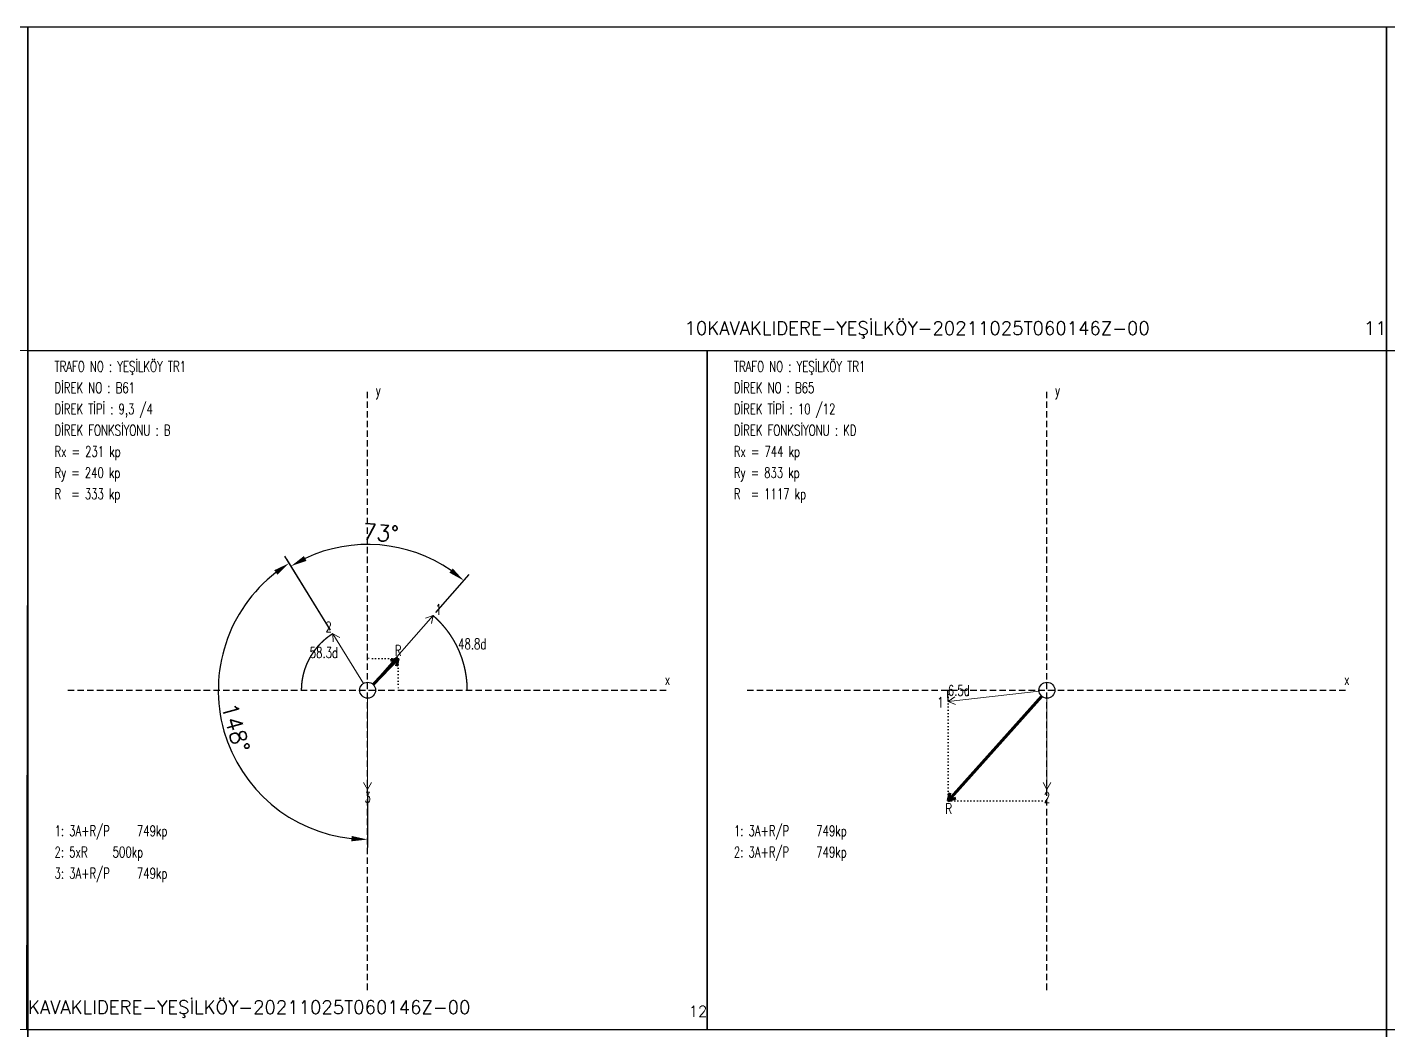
# Model space of a CAD drawing. Header units: millimetres. Extents: x 140 to 2450, y -142 to 155.
# Drawn here: x 2029.7 to 2240, y -0.5 to 154.5 of the extents above; entities that cross this region are included whole.
import ezdxf
from ezdxf.enums import TextEntityAlignment as Align

# ---------------------------------------------------------------- set-up
doc = ezdxf.new("R2010")
doc.units = ezdxf.units.MM
doc.header["$PDMODE"] = 3
doc.header["$PDSIZE"] = -0.7
doc.linetypes.add('ACAD_ISO07W100', pattern=[0.2, 0, -0.2])
doc.linetypes.add('DASHDOT', pattern=[0.75, 0.5, -0.25])
doc.styles.get("Standard").update_dxf_attribs({"font": 'RomanS'})
doc.dimstyles.new('ISO-25', dxfattribs={"dimtxt": 2.5, "dimasz": 2.5, "dimexe": 1.25, "dimexo": 0.625, "dimtad": 1, "dimtxsty": 'Standard', "dimcen": 2.5, "dimadec": 0, "dimazin": 2, "dimtfac": 0, "dimtdec": 0, "dimtofl": 0, "dimtmove": 0, "dimatfit": 0, "dimfxl": 1, "dimtzin": 0, "dimarcsym": 0})

# ---------------------------------------------------------------- blocks, each defined once
blk = doc.blocks.new('*D16')
at = {"color": 0, "lineweight": -2, "transparency": 16777216}
for p, q in [((2076.58, 61.27), (2069.79, 72.25)), ((2092.83, 64.02), (2097.98, 69.9))]:
    blk.add_line(p, q, dxfattribs=at)
blk.add_arc((2082.3, 52.01), 22.54, 55.1186, 115.3614, dxfattribs=at)
at = {"color": 0, "transparency": 16777216}
for points in [[(2072.84, 72.01), (2072.45, 72.75), (2070.45, 71.19)], [(2095.45, 70.83), (2094.94, 70.18), (2097.16, 68.96)]]:
    blk.add_solid(points, dxfattribs=at)
at = {"layer": 'Defpoints', "color": 0, "transparency": 16777216}
for p in [(2088.86, 73.58), (2092.42, 63.55), (2076.91, 60.73), (2081.65, 53.06), (2083.11, 52.94)]:
    blk.add_point(p, dxfattribs=at)
at = {"color": 0, "transparency": 16777216, "insert": (2084.33, 76.34), "char_height": 2.5, "attachment_point": 5, "rotation": 355.24}
blk.add_mtext('73°', dxfattribs=at)
blk = doc.blocks.new('*D17')
at = {"color": 0, "lineweight": -2, "transparency": 16777216}
for p, q in [((2076.58, 61.27), (2069.51, 72.71)), ((2082.3, 36.04), (2082.3, 27.68))]:
    blk.add_line(p, q, dxfattribs=at)
blk.add_arc((2082.3, 52.01), 23.08, 127.9274, 263.7916, dxfattribs=at)
at = {"color": 0, "transparency": 16777216}
for points in [[(2067.87, 70.56), (2068.35, 69.88), (2070.17, 71.65)], [(2079.83, 29.48), (2079.78, 28.65), (2082.3, 28.93)]]:
    blk.add_solid(points, dxfattribs=at)
at = {"layer": 'Defpoints', "color": 0, "transparency": 16777216}
for p in [(2076.91, 60.73), (2059.49, 55.56), (2081.65, 53.06), (2082.3, 50.78), (2082.3, 36.66)]:
    blk.add_point(p, dxfattribs=at)
at = {"color": 0, "transparency": 16777216, "insert": (2061.9, 46.22), "char_height": 2.5, "attachment_point": 5, "rotation": 285.8595}
blk.add_mtext('148°', dxfattribs=at)

msp = doc.modelspace()

# ---------------------------------------------------------------- linework, layer by layer
at = {"linetype": 'DASHDOT', "ltscale": 2}
for p, q in [((2082.301, 5.663), (2082.301, 98.359)), ((2187.301, 5.663), (2187.301, 98.359)), ((2035.953, 52.011), (2128.649, 52.011)), ((2140.953, 52.011), (2233.649, 52.011))]:
    msp.add_line(p, q, dxfattribs=at)
at = {"lineweight": 15}
for p, q in [((2083.112, 52.936), (2092.42, 63.554)), ((2092.42, 63.554), (2091.255, 63.158)), ((2092.42, 63.554), (2092.18, 62.347)), ((2081.654, 53.058), (2076.91, 60.733)), ((2076.91, 60.733), (2077.994, 60.15)), ((2076.91, 60.733), (2076.947, 59.503)), ((2082.301, 50.781), (2082.301, 36.661)), ((2186.079, 51.872), (2172.049, 50.278)), ((2172.049, 50.278), (2173.038, 51.01)), ((2187.301, 50.781), (2187.301, 36.661)), ((2172.049, 50.278), (2173.177, 49.787)), ((2082.301, 36.661), (2081.686, 37.727)), ((2082.301, 36.661), (2082.916, 37.727)), ((2187.301, 36.661), (2186.686, 37.727)), ((2187.301, 36.661), (2187.916, 37.727))]:
    msp.add_line(p, q, dxfattribs=at)
at = {"linetype": 'ACAD_ISO07W100', "ltscale": 2}
for p, q in [((2087.035, 56.933), (2082.301, 56.933)), ((2087.035, 56.933), (2087.035, 52.011)), ((2172.045, 34.923), (2172.045, 52.011)), ((2172.045, 34.923), (2187.301, 34.923))]:
    msp.add_line(p, q, dxfattribs=at)
at = {"lineweight": 70}
for p, q in [((2083.154, 52.898), (2087.035, 56.933)), ((2087.035, 56.933), (2085.853, 56.591)), ((2087.035, 56.933), (2086.74, 55.738)), ((2186.482, 51.093), (2172.045, 34.923)), ((2172.045, 34.923), (2172.296, 36.128)), ((2172.045, 34.923), (2173.214, 35.309))]:
    msp.add_line(p, q, dxfattribs=at)
for points in [[(1819.801, 154.511), (1819.801, -142.489), (2029.801, -142.489), (2029.801, 154.511), (1819.801, 154.511)], [(2029.801, 154.511), (2029.801, -142.489), (2239.801, -142.489), (2239.801, 154.511), (2029.801, 154.511)], [(2239.801, 154.511), (2239.801, -142.489), (2449.801, -142.489), (2449.801, 154.511), (2239.801, 154.511)], [(2239.801, 154.511), (2239.801, 104.511)]]:
    msp.add_lwpolyline(points)
at = {"flags": 128}
for points in [[(1924.568, -0.255), (1924.802, 104.745), (2029.801, 104.511), (2029.567, -0.488), (1924.568, -0.255)], [(2029.801, -0.489), (2029.801, 104.511), (2134.801, 104.511), (2134.801, -0.489), (2029.801, -0.489)], [(2134.801, -0.489), (2134.801, 104.511), (2239.801, 104.511), (2239.801, -0.489), (2134.801, -0.489)], [(2239.801, -0.489), (2239.801, 104.511), (2344.801, 104.511), (2344.801, -0.489), (2239.801, -0.489)]]:
    msp.add_lwpolyline(points, close=True, dxfattribs=at)
at = {"color": 1, "flags": 128}
for points in [[(2092.42, 63.554), (2092.42, 63.554), (2092.44, 63.536), (2092.46, 63.518), (2092.48, 63.501), (2092.5, 63.483), (2092.52, 63.465), (2092.54, 63.447), (2092.56, 63.429), (2092.58, 63.411), (2092.6, 63.393), (2092.62, 63.375), (2092.64, 63.357), (2092.659, 63.339), (2092.679, 63.321), (2092.699, 63.303), (2092.719, 63.285), (2092.738, 63.267), (2092.758, 63.249), (2092.777, 63.23), (2092.797, 63.212), (2092.817, 63.194), (2092.836, 63.175), (2092.856, 63.157), (2092.875, 63.138), (2092.894, 63.12), (2092.914, 63.101), (2092.933, 63.083), (2092.952, 63.064), (2092.972, 63.046), (2092.991, 63.027), (2093.01, 63.008), (2093.029, 62.99), (2093.048, 62.971), (2093.068, 62.952), (2093.087, 62.933), (2093.106, 62.915), (2093.125, 62.896), (2093.144, 62.877), (2093.163, 62.858), (2093.182, 62.839), (2093.2, 62.82), (2093.219, 62.801), (2093.238, 62.782), (2093.257, 62.763), (2093.276, 62.743), (2093.294, 62.724), (2093.313, 62.705), (2093.332, 62.686), (2093.35, 62.667), (2093.369, 62.647), (2093.387, 62.628), (2093.406, 62.609), (2093.424, 62.589), (2093.443, 62.57), (2093.461, 62.55), (2093.48, 62.531), (2093.498, 62.511), (2093.516, 62.492), (2093.535, 62.472), (2093.553, 62.453), (2093.571, 62.433), (2093.589, 62.413), (2093.607, 62.393), (2093.625, 62.374), (2093.644, 62.354), (2093.662, 62.334), (2093.68, 62.314), (2093.698, 62.294), (2093.715, 62.275), (2093.733, 62.255), (2093.751, 62.235), (2093.769, 62.215), (2093.787, 62.195), (2093.805, 62.175), (2093.822, 62.154), (2093.84, 62.134), (2093.858, 62.114), (2093.875, 62.094), (2093.893, 62.074), (2093.91, 62.053), (2093.928, 62.033), (2093.945, 62.013), (2093.963, 61.993), (2093.98, 61.972), (2093.998, 61.952), (2094.015, 61.931), (2094.032, 61.911), (2094.049, 61.89), (2094.067, 61.87), (2094.084, 61.849), (2094.101, 61.829), (2094.118, 61.808), (2094.135, 61.788), (2094.152, 61.767), (2094.169, 61.746), (2094.186, 61.725), (2094.203, 61.705), (2094.22, 61.684), (2094.237, 61.663), (2094.254, 61.642), (2094.271, 61.621), (2094.287, 61.6), (2094.304, 61.579), (2094.321, 61.559), (2094.337, 61.538), (2094.354, 61.517), (2094.371, 61.495), (2094.387, 61.474), (2094.404, 61.453), (2094.42, 61.432), (2094.436, 61.411), (2094.453, 61.39), (2094.469, 61.369), (2094.486, 61.347), (2094.502, 61.326), (2094.518, 61.305), (2094.534, 61.283), (2094.55, 61.262), (2094.567, 61.241), (2094.583, 61.219), (2094.599, 61.198), (2094.615, 61.176), (2094.631, 61.155), (2094.647, 61.133), (2094.662, 61.112), (2094.678, 61.09), (2094.694, 61.068), (2094.71, 61.047), (2094.726, 61.025), (2094.741, 61.003), (2094.757, 60.982), (2094.773, 60.96), (2094.788, 60.938), (2094.804, 60.916), (2094.819, 60.895), (2094.835, 60.873), (2094.85, 60.851), (2094.866, 60.829), (2094.881, 60.807), (2094.896, 60.785), (2094.912, 60.763), (2094.927, 60.741), (2094.942, 60.719), (2094.957, 60.697), (2094.973, 60.675), (2094.988, 60.653), (2095.003, 60.63), (2095.018, 60.608), (2095.033, 60.586), (2095.048, 60.564), (2095.063, 60.542), (2095.077, 60.519), (2095.092, 60.497), (2095.107, 60.475), (2095.122, 60.452), (2095.137, 60.43), (2095.151, 60.407), (2095.166, 60.385), (2095.18, 60.363), (2095.195, 60.34), (2095.21, 60.318), (2095.224, 60.295), (2095.238, 60.272), (2095.253, 60.25), (2095.267, 60.227), (2095.282, 60.205), (2095.296, 60.182), (2095.31, 60.159), (2095.324, 60.137), (2095.338, 60.114), (2095.353, 60.091), (2095.367, 60.068), (2095.381, 60.045), (2095.395, 60.023), (2095.409, 60), (2095.423, 59.977), (2095.436, 59.954), (2095.45, 59.931), (2095.464, 59.908), (2095.478, 59.885), (2095.492, 59.862), (2095.505, 59.839), (2095.519, 59.816), (2095.532, 59.793), (2095.546, 59.77), (2095.56, 59.747), (2095.573, 59.723), (2095.586, 59.7), (2095.6, 59.677), (2095.613, 59.654), (2095.627, 59.631), (2095.64, 59.607), (2095.653, 59.584), (2095.666, 59.561), (2095.679, 59.537), (2095.693, 59.514), (2095.706, 59.491), (2095.719, 59.467), (2095.732, 59.444), (2095.745, 59.42), (2095.758, 59.397), (2095.77, 59.373), (2095.783, 59.35), (2095.796, 59.326), (2095.809, 59.303), (2095.821, 59.279), (2095.834, 59.256), (2095.847, 59.232), (2095.859, 59.208), (2095.872, 59.185), (2095.884, 59.161), (2095.897, 59.137), (2095.909, 59.113), (2095.922, 59.09), (2095.934, 59.066), (2095.946, 59.042), (2095.958, 59.018), (2095.971, 58.994), (2095.983, 58.971), (2095.995, 58.947), (2096.007, 58.923), (2096.019, 58.899), (2096.031, 58.875), (2096.043, 58.851), (2096.055, 58.827), (2096.067, 58.803), (2096.079, 58.779), (2096.091, 58.755), (2096.102, 58.731), (2096.114, 58.707), (2096.126, 58.682), (2096.137, 58.658), (2096.149, 58.634), (2096.16, 58.61), (2096.172, 58.586), (2096.183, 58.562), (2096.195, 58.537), (2096.206, 58.513), (2096.217, 58.489), (2096.229, 58.465), (2096.24, 58.44), (2096.251, 58.416), (2096.262, 58.392), (2096.273, 58.367), (2096.284, 58.343), (2096.296, 58.318), (2096.307, 58.294), (2096.317, 58.269), (2096.328, 58.245), (2096.339, 58.22), (2096.35, 58.196), (2096.361, 58.171), (2096.372, 58.147), (2096.382, 58.122), (2096.393, 58.098), (2096.403, 58.073), (2096.414, 58.048), (2096.425, 58.024), (2096.435, 57.999), (2096.445, 57.975), (2096.456, 57.95), (2096.466, 57.925), (2096.476, 57.9), (2096.487, 57.876), (2096.497, 57.851), (2096.507, 57.826), (2096.517, 57.801), (2096.527, 57.776), (2096.537, 57.752), (2096.547, 57.727), (2096.557, 57.702), (2096.567, 57.677), (2096.577, 57.652), (2096.587, 57.627), (2096.597, 57.602), (2096.606, 57.577), (2096.616, 57.552), (2096.626, 57.527), (2096.635, 57.502), (2096.645, 57.477), (2096.654, 57.452), (2096.664, 57.427), (2096.673, 57.402), (2096.683, 57.377), (2096.692, 57.352), (2096.701, 57.327), (2096.711, 57.302), (2096.72, 57.276), (2096.729, 57.251), (2096.738, 57.226), (2096.747, 57.201), (2096.756, 57.176), (2096.765, 57.15), (2096.774, 57.125), (2096.783, 57.1), (2096.792, 57.075), (2096.801, 57.049), (2096.81, 57.024), (2096.818, 56.999), (2096.827, 56.973), (2096.836, 56.948), (2096.844, 56.923), (2096.853, 56.897), (2096.861, 56.872), (2096.87, 56.846), (2096.878, 56.821), (2096.887, 56.795), (2096.895, 56.77), (2096.903, 56.745), (2096.911, 56.719), (2096.92, 56.694), (2096.928, 56.668), (2096.936, 56.642), (2096.944, 56.617), (2096.952, 56.591), (2096.96, 56.566), (2096.968, 56.54), (2096.976, 56.515), (2096.984, 56.489), (2096.991, 56.463), (2096.999, 56.438), (2097.007, 56.412), (2097.014, 56.386), (2097.022, 56.361), (2097.03, 56.335), (2097.037, 56.309), (2097.045, 56.284), (2097.052, 56.258), (2097.059, 56.232), (2097.067, 56.206), (2097.074, 56.181), (2097.081, 56.155), (2097.089, 56.129), (2097.096, 56.103), (2097.103, 56.077), (2097.11, 56.051), (2097.117, 56.026), (2097.124, 56), (2097.131, 55.974), (2097.138, 55.948), (2097.145, 55.922), (2097.151, 55.896), (2097.158, 55.87), (2097.165, 55.844), (2097.172, 55.818), (2097.178, 55.792), (2097.185, 55.766), (2097.191, 55.74), (2097.198, 55.714), (2097.204, 55.688), (2097.211, 55.662), (2097.217, 55.636), (2097.223, 55.61), (2097.23, 55.584), (2097.236, 55.558), (2097.242, 55.532), (2097.248, 55.506), (2097.254, 55.48), (2097.26, 55.454), (2097.266, 55.428), (2097.272, 55.402), (2097.278, 55.376), (2097.284, 55.349), (2097.29, 55.323), (2097.295, 55.297), (2097.301, 55.271), (2097.307, 55.245), (2097.312, 55.218), (2097.318, 55.192), (2097.323, 55.166), (2097.329, 55.14), (2097.334, 55.114), (2097.34, 55.087), (2097.345, 55.061), (2097.35, 55.035), (2097.356, 55.009), (2097.361, 54.982), (2097.366, 54.956), (2097.371, 54.93), (2097.376, 54.903), (2097.381, 54.877), (2097.386, 54.851), (2097.391, 54.824), (2097.396, 54.798), (2097.401, 54.772), (2097.406, 54.745), (2097.41, 54.719), (2097.415, 54.693), (2097.42, 54.666), (2097.424, 54.64), (2097.429, 54.613), (2097.433, 54.587), (2097.438, 54.561), (2097.442, 54.534), (2097.447, 54.508), (2097.451, 54.481), (2097.455, 54.455), (2097.46, 54.428), (2097.464, 54.402), (2097.468, 54.376), (2097.472, 54.349), (2097.476, 54.323), (2097.48, 54.296), (2097.484, 54.27), (2097.488, 54.243), (2097.492, 54.217), (2097.496, 54.19), (2097.5, 54.164), (2097.503, 54.137), (2097.507, 54.11), (2097.511, 54.084), (2097.514, 54.057), (2097.518, 54.031), (2097.521, 54.004), (2097.525, 53.978), (2097.528, 53.951), (2097.531, 53.925), (2097.535, 53.898), (2097.538, 53.871), (2097.541, 53.845), (2097.544, 53.818), (2097.548, 53.792), (2097.551, 53.765), (2097.554, 53.738), (2097.557, 53.712), (2097.56, 53.685), (2097.563, 53.658), (2097.565, 53.632), (2097.568, 53.605), (2097.571, 53.579), (2097.574, 53.552), (2097.576, 53.525), (2097.579, 53.499), (2097.582, 53.472), (2097.584, 53.445), (2097.587, 53.419), (2097.589, 53.392), (2097.591, 53.365), (2097.594, 53.338), (2097.596, 53.312), (2097.598, 53.285), (2097.6, 53.258), (2097.603, 53.232), (2097.605, 53.205), (2097.607, 53.178), (2097.609, 53.152), (2097.611, 53.125), (2097.613, 53.098), (2097.615, 53.071), (2097.616, 53.045), (2097.618, 53.018), (2097.62, 52.991), (2097.622, 52.964), (2097.623, 52.938), (2097.625, 52.911), (2097.626, 52.884), (2097.628, 52.857), (2097.629, 52.831), (2097.631, 52.804), (2097.632, 52.777), (2097.633, 52.75), (2097.635, 52.724), (2097.636, 52.697), (2097.637, 52.67), (2097.638, 52.643), (2097.639, 52.617), (2097.64, 52.59), (2097.641, 52.563), (2097.642, 52.536), (2097.643, 52.51), (2097.644, 52.483), (2097.645, 52.456), (2097.645, 52.429), (2097.646, 52.402), (2097.647, 52.376), (2097.647, 52.349), (2097.648, 52.322), (2097.649, 52.295), (2097.649, 52.269), (2097.649, 52.242), (2097.65, 52.215), (2097.65, 52.188), (2097.65, 52.161), (2097.651, 52.135), (2097.651, 52.108), (2097.651, 52.081), (2097.651, 52.054), (2097.651, 52.027), (2097.651, 52.011)], [(2076.91, 60.733), (2076.91, 60.733), (2076.895, 60.724), (2076.88, 60.715), (2076.864, 60.705), (2076.849, 60.696), (2076.834, 60.686), (2076.819, 60.676), (2076.804, 60.667), (2076.789, 60.657), (2076.774, 60.648), (2076.759, 60.638), (2076.744, 60.628), (2076.729, 60.619), (2076.714, 60.609), (2076.699, 60.599), (2076.684, 60.589), (2076.669, 60.579), (2076.654, 60.57), (2076.639, 60.56), (2076.624, 60.55), (2076.609, 60.54), (2076.594, 60.53), (2076.579, 60.52), (2076.564, 60.51), (2076.55, 60.5), (2076.535, 60.49), (2076.52, 60.48), (2076.505, 60.47), (2076.49, 60.46), (2076.476, 60.449), (2076.461, 60.439), (2076.446, 60.429), (2076.432, 60.419), (2076.417, 60.409), (2076.402, 60.398), (2076.388, 60.388), (2076.373, 60.378), (2076.358, 60.367), (2076.344, 60.357), (2076.329, 60.347), (2076.315, 60.336), (2076.3, 60.326), (2076.286, 60.315), (2076.271, 60.305), (2076.257, 60.294), (2076.242, 60.284), (2076.228, 60.273), (2076.213, 60.262), (2076.199, 60.252), (2076.185, 60.241), (2076.17, 60.23), (2076.156, 60.22), (2076.142, 60.209), (2076.127, 60.198), (2076.113, 60.187), (2076.099, 60.177), (2076.085, 60.166), (2076.07, 60.155), (2076.056, 60.144), (2076.042, 60.133), (2076.028, 60.122), (2076.014, 60.111), (2076, 60.1), (2075.985, 60.089), (2075.971, 60.078), (2075.957, 60.067), (2075.943, 60.056), (2075.929, 60.045), (2075.915, 60.034), (2075.901, 60.023), (2075.887, 60.011), (2075.873, 60), (2075.859, 59.989), (2075.845, 59.978), (2075.832, 59.966), (2075.818, 59.955), (2075.804, 59.944), (2075.79, 59.932), (2075.776, 59.921), (2075.762, 59.91), (2075.749, 59.898), (2075.735, 59.887), (2075.721, 59.875), (2075.707, 59.864), (2075.694, 59.852), (2075.68, 59.841), (2075.666, 59.829), (2075.653, 59.818), (2075.639, 59.806), (2075.626, 59.794), (2075.612, 59.783), (2075.598, 59.771), (2075.585, 59.759), (2075.571, 59.748), (2075.558, 59.736), (2075.544, 59.724), (2075.531, 59.712), (2075.518, 59.7), (2075.504, 59.689), (2075.491, 59.677), (2075.477, 59.665), (2075.464, 59.653), (2075.451, 59.641), (2075.437, 59.629), (2075.424, 59.617), (2075.411, 59.605), (2075.398, 59.593), (2075.384, 59.581), (2075.371, 59.569), (2075.358, 59.557), (2075.345, 59.544), (2075.332, 59.532), (2075.319, 59.52), (2075.305, 59.508), (2075.292, 59.496), (2075.279, 59.483), (2075.266, 59.471), (2075.253, 59.459), (2075.24, 59.447), (2075.227, 59.434), (2075.214, 59.422), (2075.201, 59.41), (2075.189, 59.397), (2075.176, 59.385), (2075.163, 59.372), (2075.15, 59.36), (2075.137, 59.347), (2075.124, 59.335), (2075.112, 59.322), (2075.099, 59.31), (2075.086, 59.297), (2075.073, 59.285), (2075.061, 59.272), (2075.048, 59.259), (2075.035, 59.247), (2075.023, 59.234), (2075.01, 59.221), (2074.998, 59.208), (2074.985, 59.196), (2074.973, 59.183), (2074.96, 59.17), (2074.948, 59.157), (2074.935, 59.144), (2074.923, 59.132), (2074.91, 59.119), (2074.898, 59.106), (2074.886, 59.093), (2074.873, 59.08), (2074.861, 59.067), (2074.849, 59.054), (2074.836, 59.041), (2074.824, 59.028), (2074.812, 59.015), (2074.8, 59.002), (2074.787, 58.989), (2074.775, 58.975), (2074.763, 58.962), (2074.751, 58.949), (2074.739, 58.936), (2074.727, 58.923), (2074.715, 58.91), (2074.703, 58.896), (2074.691, 58.883), (2074.679, 58.87), (2074.667, 58.856), (2074.655, 58.843), (2074.643, 58.83), (2074.631, 58.816), (2074.619, 58.803), (2074.607, 58.79), (2074.595, 58.776), (2074.584, 58.763), (2074.572, 58.749), (2074.56, 58.736), (2074.548, 58.722), (2074.537, 58.709), (2074.525, 58.695), (2074.513, 58.681), (2074.502, 58.668), (2074.49, 58.654), (2074.479, 58.641), (2074.467, 58.627), (2074.455, 58.613), (2074.444, 58.6), (2074.432, 58.586), (2074.421, 58.572), (2074.41, 58.558), (2074.398, 58.545), (2074.387, 58.531), (2074.375, 58.517), (2074.364, 58.503), (2074.353, 58.489), (2074.341, 58.475), (2074.33, 58.461), (2074.319, 58.447), (2074.308, 58.434), (2074.297, 58.42), (2074.285, 58.406), (2074.274, 58.392), (2074.263, 58.378), (2074.252, 58.364), (2074.241, 58.349), (2074.23, 58.335), (2074.219, 58.321), (2074.208, 58.307), (2074.197, 58.293), (2074.186, 58.279), (2074.175, 58.265), (2074.164, 58.251), (2074.153, 58.236), (2074.142, 58.222), (2074.131, 58.208), (2074.121, 58.194), (2074.11, 58.179), (2074.099, 58.165), (2074.088, 58.151), (2074.078, 58.136), (2074.067, 58.122), (2074.056, 58.108), (2074.046, 58.093), (2074.035, 58.079), (2074.025, 58.064), (2074.014, 58.05), (2074.004, 58.035), (2073.993, 58.021), (2073.983, 58.006), (2073.972, 57.992), (2073.962, 57.977), (2073.951, 57.963), (2073.941, 57.948), (2073.931, 57.934), (2073.92, 57.919), (2073.91, 57.904), (2073.9, 57.89), (2073.889, 57.875), (2073.879, 57.86), (2073.869, 57.846), (2073.859, 57.831), (2073.849, 57.816), (2073.839, 57.801), (2073.828, 57.787), (2073.818, 57.772), (2073.808, 57.757), (2073.798, 57.742), (2073.788, 57.727), (2073.778, 57.712), (2073.768, 57.698), (2073.759, 57.683), (2073.749, 57.668), (2073.739, 57.653), (2073.729, 57.638), (2073.719, 57.623), (2073.709, 57.608), (2073.7, 57.593), (2073.69, 57.578), (2073.68, 57.563), (2073.67, 57.548), (2073.661, 57.533), (2073.651, 57.518), (2073.642, 57.502), (2073.632, 57.487), (2073.622, 57.472), (2073.613, 57.457), (2073.603, 57.442), (2073.594, 57.427), (2073.585, 57.412), (2073.575, 57.396), (2073.566, 57.381), (2073.556, 57.366), (2073.547, 57.351), (2073.538, 57.335), (2073.529, 57.32), (2073.519, 57.305), (2073.51, 57.289), (2073.501, 57.274), (2073.492, 57.259), (2073.483, 57.243), (2073.473, 57.228), (2073.464, 57.212), (2073.455, 57.197), (2073.446, 57.181), (2073.437, 57.166), (2073.428, 57.151), (2073.419, 57.135), (2073.41, 57.12), (2073.401, 57.104), (2073.393, 57.088), (2073.384, 57.073), (2073.375, 57.057), (2073.366, 57.042), (2073.357, 57.026), (2073.349, 57.011), (2073.34, 56.995), (2073.331, 56.979), (2073.323, 56.964), (2073.314, 56.948), (2073.305, 56.932), (2073.297, 56.917), (2073.288, 56.901), (2073.28, 56.885), (2073.271, 56.869), (2073.263, 56.854), (2073.254, 56.838), (2073.246, 56.822), (2073.237, 56.806), (2073.229, 56.79), (2073.221, 56.774), (2073.212, 56.759), (2073.204, 56.743), (2073.196, 56.727), (2073.188, 56.711), (2073.18, 56.695), (2073.171, 56.679), (2073.163, 56.663), (2073.155, 56.647), (2073.147, 56.631), (2073.139, 56.615), (2073.131, 56.599), (2073.123, 56.583), (2073.115, 56.567), (2073.107, 56.551), (2073.099, 56.535), (2073.091, 56.519), (2073.083, 56.503), (2073.076, 56.487), (2073.068, 56.471), (2073.06, 56.455), (2073.052, 56.439), (2073.045, 56.422), (2073.037, 56.406), (2073.029, 56.39), (2073.022, 56.374), (2073.014, 56.358), (2073.006, 56.341), (2072.999, 56.325), (2072.991, 56.309), (2072.984, 56.293), (2072.976, 56.276), (2072.969, 56.26), (2072.962, 56.244), (2072.954, 56.228), (2072.947, 56.211), (2072.94, 56.195), (2072.932, 56.179), (2072.925, 56.162), (2072.918, 56.146), (2072.911, 56.129), (2072.903, 56.113), (2072.896, 56.097), (2072.889, 56.08), (2072.882, 56.064), (2072.875, 56.047), (2072.868, 56.031), (2072.861, 56.014), (2072.854, 55.998), (2072.847, 55.981), (2072.84, 55.965), (2072.833, 55.948), (2072.826, 55.932), (2072.82, 55.915), (2072.813, 55.899), (2072.806, 55.882), (2072.799, 55.866), (2072.793, 55.849), (2072.786, 55.832), (2072.779, 55.816), (2072.773, 55.799), (2072.766, 55.783), (2072.759, 55.766), (2072.753, 55.749), (2072.746, 55.733), (2072.74, 55.716), (2072.733, 55.699), (2072.727, 55.683), (2072.721, 55.666), (2072.714, 55.649), (2072.708, 55.632), (2072.702, 55.616), (2072.695, 55.599), (2072.689, 55.582), (2072.683, 55.565), (2072.677, 55.549), (2072.671, 55.532), (2072.664, 55.515), (2072.658, 55.498), (2072.652, 55.481), (2072.646, 55.464), (2072.64, 55.448), (2072.634, 55.431), (2072.628, 55.414), (2072.622, 55.397), (2072.616, 55.38), (2072.611, 55.363), (2072.605, 55.346), (2072.599, 55.329), (2072.593, 55.312), (2072.587, 55.295), (2072.582, 55.278), (2072.576, 55.261), (2072.57, 55.244), (2072.565, 55.227), (2072.559, 55.21), (2072.554, 55.193), (2072.548, 55.176), (2072.542, 55.159), (2072.537, 55.142), (2072.532, 55.125), (2072.526, 55.108), (2072.521, 55.091), (2072.515, 55.074), (2072.51, 55.057), (2072.505, 55.04), (2072.499, 55.023), (2072.494, 55.006), (2072.489, 54.989), (2072.484, 54.971), (2072.479, 54.954), (2072.474, 54.937), (2072.468, 54.92), (2072.463, 54.903), (2072.458, 54.886), (2072.453, 54.869), (2072.448, 54.851), (2072.443, 54.834), (2072.439, 54.817), (2072.434, 54.8), (2072.429, 54.782), (2072.424, 54.765), (2072.419, 54.748), (2072.414, 54.731), (2072.41, 54.713), (2072.405, 54.696), (2072.4, 54.679), (2072.396, 54.662), (2072.391, 54.644), (2072.387, 54.627), (2072.382, 54.61), (2072.377, 54.592), (2072.373, 54.575), (2072.368, 54.558), (2072.364, 54.54), (2072.36, 54.523), (2072.355, 54.506), (2072.351, 54.488), (2072.347, 54.471), (2072.342, 54.454), (2072.338, 54.436), (2072.334, 54.419), (2072.33, 54.401), (2072.326, 54.384), (2072.321, 54.367), (2072.317, 54.349), (2072.313, 54.332), (2072.309, 54.314), (2072.305, 54.297), (2072.301, 54.279), (2072.297, 54.262), (2072.293, 54.245), (2072.29, 54.227), (2072.286, 54.21), (2072.282, 54.192), (2072.278, 54.175), (2072.274, 54.157), (2072.271, 54.14), (2072.267, 54.122), (2072.263, 54.105), (2072.26, 54.087), (2072.256, 54.07), (2072.252, 54.052), (2072.249, 54.034), (2072.245, 54.017), (2072.242, 53.999), (2072.238, 53.982), (2072.235, 53.964), (2072.232, 53.947), (2072.228, 53.929), (2072.225, 53.912), (2072.222, 53.894), (2072.218, 53.876), (2072.215, 53.859), (2072.212, 53.841), (2072.209, 53.824), (2072.205, 53.806), (2072.202, 53.788), (2072.199, 53.771), (2072.196, 53.753), (2072.193, 53.735), (2072.19, 53.718), (2072.187, 53.7), (2072.184, 53.682), (2072.181, 53.665), (2072.179, 53.647), (2072.176, 53.629), (2072.173, 53.612), (2072.17, 53.594), (2072.167, 53.576), (2072.165, 53.559), (2072.162, 53.541), (2072.159, 53.523), (2072.157, 53.506), (2072.154, 53.488), (2072.152, 53.47), (2072.149, 53.452), (2072.147, 53.435), (2072.144, 53.417), (2072.142, 53.399), (2072.139, 53.382), (2072.137, 53.364), (2072.134, 53.346), (2072.132, 53.328), (2072.13, 53.311), (2072.128, 53.293), (2072.125, 53.275), (2072.123, 53.257), (2072.121, 53.24), (2072.119, 53.222), (2072.117, 53.204), (2072.115, 53.186), (2072.113, 53.168), (2072.111, 53.151), (2072.109, 53.133), (2072.107, 53.115), (2072.105, 53.097), (2072.103, 53.079), (2072.101, 53.062), (2072.099, 53.044), (2072.098, 53.026), (2072.096, 53.008), (2072.094, 52.99), (2072.092, 52.973), (2072.091, 52.955), (2072.089, 52.937), (2072.087, 52.919), (2072.086, 52.901), (2072.084, 52.884), (2072.083, 52.866), (2072.081, 52.848), (2072.08, 52.83), (2072.079, 52.812), (2072.077, 52.794), (2072.076, 52.776), (2072.074, 52.759), (2072.073, 52.741), (2072.072, 52.723), (2072.071, 52.705), (2072.07, 52.687), (2072.068, 52.669), (2072.067, 52.652), (2072.066, 52.634), (2072.065, 52.616), (2072.064, 52.598), (2072.063, 52.58), (2072.062, 52.562), (2072.061, 52.544), (2072.06, 52.526), (2072.059, 52.509), (2072.058, 52.491), (2072.058, 52.473), (2072.057, 52.455), (2072.056, 52.437), (2072.055, 52.419), (2072.055, 52.401), (2072.054, 52.383), (2072.053, 52.366), (2072.053, 52.348), (2072.052, 52.33), (2072.052, 52.312), (2072.051, 52.294), (2072.051, 52.276), (2072.05, 52.258), (2072.05, 52.24), (2072.049, 52.222), (2072.049, 52.204), (2072.049, 52.187), (2072.048, 52.169), (2072.048, 52.151), (2072.048, 52.133), (2072.048, 52.115), (2072.048, 52.097), (2072.047, 52.079), (2072.047, 52.061), (2072.047, 52.043), (2072.047, 52.026), (2072.047, 52.011)], [(2172.049, 50.278), (2172.049, 50.278), (2172.042, 50.345), (2172.035, 50.411), (2172.028, 50.478), (2172.021, 50.545), (2172.015, 50.611), (2172.009, 50.678), (2172.003, 50.745), (2171.998, 50.812), (2171.993, 50.878), (2171.988, 50.945), (2171.984, 51.012), (2171.979, 51.079), (2171.975, 51.146), (2171.972, 51.213), (2171.968, 51.279), (2171.965, 51.346), (2171.963, 51.413), (2171.96, 51.48), (2171.958, 51.547), (2171.956, 51.614), (2171.955, 51.681), (2171.953, 51.748), (2171.952, 51.815), (2171.952, 51.882), (2171.951, 51.949), (2171.951, 52.011)]]:
    msp.add_lwpolyline(points, dxfattribs=at)
for centre in [(2082.301, 52.011), (2187.301, 52.011)]:
    msp.add_circle(centre, 1.23)

# ---------------------------------------------------------------- texts
for p in [(2134.801, 106.972), (2029.801, 1.972)]:
    msp.add_text('KAVAKLIDERE-YEŞİLKÖY-20211025T060146Z-00', height=2.05078).set_placement(p)
for s, height, p in [('10', 2.0508, (2134.801, 106.972)), ('11', 2.0508, (2239.801, 106.972)), ('12', 1.6823, (2134.801, 1.53))]:
    msp.add_text(s, height=height).set_placement(p, align=Align.RIGHT)
at = {"width": 0.7}
for s, p in [('TRAFO NO : YEŞİLKÖY TR1', (2033.903, 102.05)), ('TRAFO NO : YEŞİLKÖY TR1', (2138.903, 102.05)), ('DİREK NO : B61', (2033.903, 98.769)), ('DİREK NO : B65', (2138.903, 98.769)), ('DİREK TİPİ : 9,3 /4', (2033.903, 95.488)), ('DİREK TİPİ : 10 /12', (2138.903, 95.488)), ('DİREK FONKSİYONU : B', (2033.903, 92.206)), ('DİREK FONKSİYONU : KD', (2138.903, 92.206)), ('Rx = 231 kp', (2033.903, 88.925)), ('Rx = 744 kp', (2138.903, 88.925)), ('Ry = 240 kp', (2033.903, 85.644)), ('Ry = 833 kp', (2138.903, 85.644)), ('R  = 333 kp', (2033.903, 82.363)), ('R  = 1117 kp', (2138.903, 82.363)), ('1: 3A+R/P    749kp', (2033.903, 30.273)), ('1: 3A+R/P    749kp', (2138.903, 30.273)), ('2: 5xR    500kp', (2033.903, 26.992)), ('2: 3A+R/P    749kp', (2138.903, 26.992)), ('3: 3A+R/P    749kp', (2033.903, 23.71))]:
    msp.add_text(s, height=1.64062, dxfattribs=at).set_placement(p, align=Align.MIDDLE_LEFT)
for s, p in [('y', (2083.942, 98.359)), ('y', (2188.942, 98.359)), ('x', (2128.649, 53.652)), ('x', (2233.649, 53.652))]:
    msp.add_text(s, height=1.641, dxfattribs=at).set_placement(p, align=Align.MIDDLE_CENTER)
at = {"lineweight": 15, "width": 0.7}
for s, p in [('1', (2093.231, 64.479)), ('2', (2076.263, 61.78)), ('1', (2170.827, 50.139)), ('3', (2082.301, 35.43)), ('2', (2187.301, 35.43))]:
    msp.add_text(s, height=1.641, dxfattribs=at).set_placement(p, align=Align.MIDDLE_CENTER)
at = {"lineweight": 70, "width": 0.7}
for p in [(2087.011, 58.163), (2172.114, 33.695)]:
    msp.add_text('R', height=1.641, dxfattribs=at).set_placement(p, align=Align.MIDDLE_CENTER)
at = {"color": 1, "width": 0.7}
for s, p in [('48.8d', (2096.282, 58.347)), ('58.3d', (2073.345, 57.004)), ('6.5d', (2171.976, 51.143))]:
    msp.add_text(s, height=1.6406, dxfattribs=at).set_placement(p)

# ---------------------------------------------------------------- dimensions: what is measured, and where the dimension line sits
for base, line1, line2, picture, middle in [((2088.862, 73.577), ((2081.654, 53.058), (2076.91, 60.733)), ((2083.112, 52.936), (2092.42, 63.554)), '*D16', (2084.327, 76.344)), ((2059.493, 55.564), ((2082.301, 50.781), (2082.301, 36.661)), ((2081.654, 53.058), (2076.91, 60.733)), '*D17', (2061.9, 46.215))]:
    dim = msp.add_angular_dim_2l(base=base, line1=line1, line2=line2, dimstyle='ISO-25', override={"dimazin": 0, "dimtfac": 1, "dimtdec": 2, "dimtofl": 1, "dimatfit": 3, "dimtzin": 8})
    dim.commit()
    dim.dimension.update_dxf_attribs({"geometry": picture, "text_midpoint": middle})

doc.saveas('drawing.dxf')
